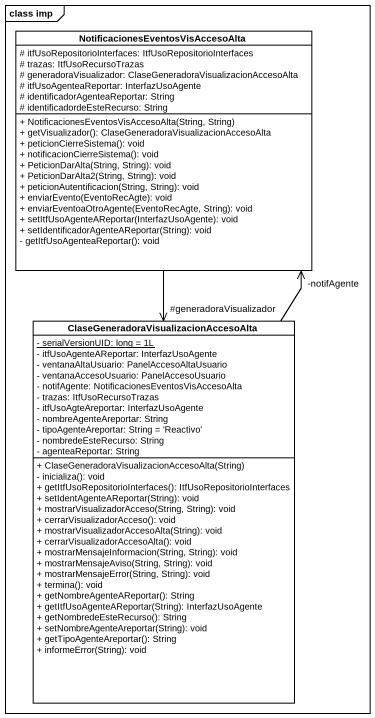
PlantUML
@startuml
mainframe class imp
hide circle
hide empty members
skinparam classAttributeIconSize 0
class "NotificacionesEventosVisAccesoAlta" as NotificacionesEventosVisAcce {
  # itfUsoRepositorioInterfaces: ItfUsoRepositorioInterfaces
  # trazas: ItfUsoRecursoTrazas
  # generadoraVisualizador: ClaseGeneradoraVisualizacionAccesoAlta
  # itfUsoAgenteaReportar: InterfazUsoAgente
  # identificadorAgenteaReportar: String
  # identificadordeEsteRecurso: String
  + NotificacionesEventosVisAccesoAlta(String, String)
  + getVisualizador(): ClaseGeneradoraVisualizacionAccesoAlta
  + peticionCierreSistema(): void
  + notificacionCierreSistema(): void
  + PeticionDarAlta(String, String): void
  + PeticionDarAlta2(String, String): void
  + peticionAutentificacion(String, String): void
  + enviarEvento(EventoRecAgte): void
  + enviarEventoaOtroAgente(EventoRecAgte, String): void
  + setItfUsoAgenteAReportar(InterfazUsoAgente): void
  + setIdentificadorAgenteAReportar(String): void
  - getItfUsoAgenteaReportar(): void
}
class "ClaseGeneradoraVisualizacionAccesoAlta" as ClaseGeneradoraVisualizacion {
  {static} - serialVersionUID: long = 1L
  - itfUsoAgenteAReportar: InterfazUsoAgente
  - ventanaAltaUsuario: PanelAccesoAltaUsuario
  - ventanaAccesoUsuario: PanelAccesoUsuario
  - notifAgente: NotificacionesEventosVisAccesoAlta
  - trazas: ItfUsoRecursoTrazas
  - itfUsoAgteAreportar: InterfazUsoAgente
  - nombreAgenteAreportar: String
  - tipoAgenteAreportar: String = 'Reactivo'
  - nombredeEsteRecurso: String
  - agenteaReportar: String
  + ClaseGeneradoraVisualizacionAccesoAlta(String)
  - inicializa(): void
  + getItfUsoRepositorioInterfaces(): ItfUsoRepositorioInterfaces
  + setIdentAgenteAReportar(String): void
  + mostrarVisualizadorAcceso(String, String): void
  + cerrarVisualizadorAcceso(): void
  + mostrarVisualizadorAccesoAlta(String): void
  + cerrarVisualizadorAccesoAlta(): void
  + mostrarMensajeInformacion(String, String): void
  + mostrarMensajeAviso(String, String): void
  + mostrarMensajeError(String, String): void
  + termina(): void
  + getNombreAgenteAReportar(): String
  + getItfUsoAgenteAReportar(String): InterfazUsoAgente
  + getNombredeEsteRecurso(): String
  + setNombreAgenteAreportar(String): void
  + getTipoAgenteAreportar(): String
  + informeError(String): void
}
NotificacionesEventosVisAcce --> "#generadoraVisualizador" ClaseGeneradoraVisualizacion
ClaseGeneradoraVisualizacion -up-> "-notifAgente" NotificacionesEventosVisAcce
@enduml
